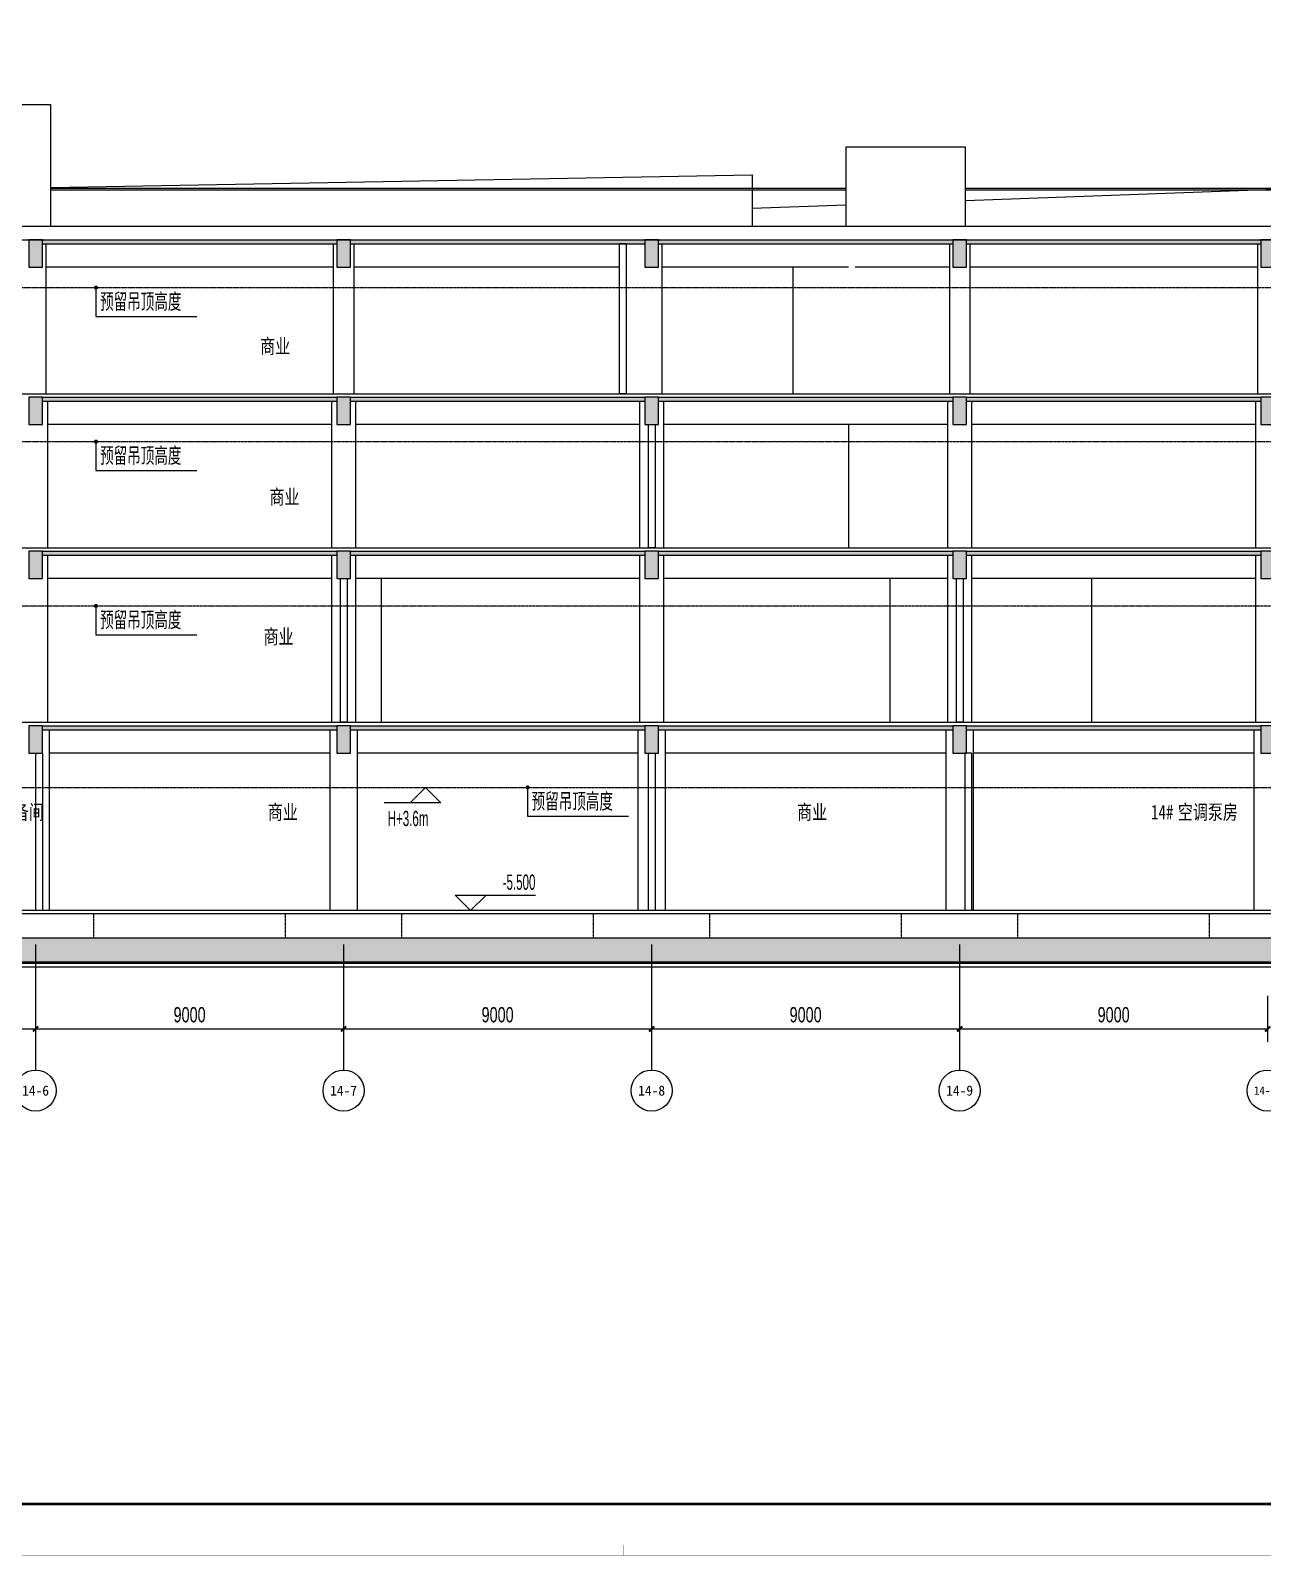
# Model space of a CAD drawing. Extents: x -186194 to 139607, y -228907 to -26595.
# Drawn here: x 43454 to 79452, y -228907 to -184353 of the extents above; entities that cross this region are included whole.
import ezdxf
from ezdxf.enums import TextEntityAlignment as Align

# ---------------------------------------------------------------- set-up
doc = ezdxf.new("R2010")
doc.units = 0
doc.header["$LTSCALE"] = 10
doc.header["$MEASUREMENT"] = 0
doc.linetypes.add('DASH', pattern=[0.35, 0.25, -0.1])
for name, color, linetype in [('01-标注_标高', 200, 'Continuous'), ('01-标注_符号', 200, 'Continuous'), ('01-标注_轴线坐标', 132, 'Continuous'), ('02-TEXT_房间', 7, 'Continuous'), ('02-TEXT_标注', 130, 'Continuous'), ('02-TEXT_轴号', 7, 'Continuous'), ('05-填充_天正', 26, 'Continuous'), ('A-E_栏杆', 232, 'Continuous'), ('A-SUR_保温', 222, 'Continuous'), ('A-SUR_吊顶', 40, 'Continuous'), ('A-SUR_看线', 231, 'Continuous'), ('A-SUR_面层', 191, 'Continuous'), ('A-TECH_结构', 21, 'Continuous'), ('A_STR-砌块墙', 121, 'Continuous'), ('A_STR-砼墙', 51, 'Continuous'), ('A_STR-砼柱', 51, 'Continuous'), ('AXIS_TEXT', 7, 'Continuous'), ('PUB_HATCH', 8, 'Continuous')]:
    doc.layers.add(name, color=color, linetype=linetype)
doc.layers.add('04-不打印_辅助线', color=165, linetype='Continuous', plot=False)
doc.styles.add('_TCH_AXIS', font='STXIHEI_0.TTF', dxfattribs={"width": 0.75})
doc.styles.add('_TCH_DIM', font='ros.shx', dxfattribs={"width": 0.8, "bigfont": 'jd.shx'})
doc.styles.add('_TCH_DIM_T3', font='ros.shx', dxfattribs={"width": 0.705882, "bigfont": 'jd.shx'})
doc.styles.add('COMPLEX', font='COMPLEX')
doc.styles.get("Standard").update_dxf_attribs({"font": 'STXIHEI_0.TTF', "width": 0.75})
doc.dimstyles.new('_TCH_ARCH&&150', dxfattribs={"dimtxt": 446.25, "dimasz": 150, "dimexe": 375, "dimexo": 450, "dimgap": 189.375, "dimtad": 1, "dimdec": 0, "dimzin": 0, "dimdsep": 46, "dimtxsty": '_TCH_DIM_T3', "dimblk": 'ARCHTICK', "dimcen": 0.09, "dimclrt": 7, "dimazin": 2, "dimtfac": 1, "dimtdec": 0, "dimtix": 1, "dimtmove": 2, "dimatfit": 3, "dimfxl": 0, "dimtolj": 1, "dimtzin": 0, "dimarcsym": 0})

# ---------------------------------------------------------------- blocks, each defined once
blk = doc.blocks.new('图框-A1+1-4')
for points, const_width in [([(0, 0), (1051, 0), (1051, 594), (0, 594)], 0.05), ([(976, 584), (25, 584), (25, 10), (976, 10)], 0.5)]:
    blk.add_lwpolyline(points, close=True, dxfattribs=dict(const_width=const_width))
at = {"const_width": 0.05}
blk.add_lwpolyline([(525.5, 0), (525.5, 2)], dxfattribs=at)
blk = doc.blocks.new('_AXISO')
blk.add_circle((0, 0), 0.5)
at = {"layer": 'AXIS_TEXT', "style": 'COMPLEX', "width": 1.041667}
blk.add_attdef('A', text='', height=0.56, dxfattribs=at).set_placement((-0.25, -0.28), (0.25, -0.28), align=Align.FIT)
blk = doc.blocks.new('_ArchTick')
at = {"color": 0, "linetype": 'ByBlock', "const_width": 0.4}
blk.add_lwpolyline([(-0.5, -0.5), (0.5, 0.5)], dxfattribs=at)
blk = doc.blocks.new('*D135')
at = {"layer": '01-标注_轴线坐标', "color": 0, "lineweight": -2, "transparency": 16777216}
for p, q in [((34602, -212554), (34602, -213898)), ((43602, -212554), (43602, -213898)), ((34602, -213523), (43602, -213523))]:
    blk.add_line(p, q, dxfattribs=at)
at = {"layer": 'Defpoints', "color": 0, "transparency": 16777216}
for p in [(34602, -212104), (43602, -212104), (43602, -213523)]:
    blk.add_point(p, dxfattribs=at)
at = {"layer": '01-标注_轴线坐标', "color": 0, "lineweight": -2, "transparency": 16777216, "xscale": 150, "yscale": 150, "zscale": 150, "rotation": 180}
blk.add_blockref('_ArchTick', (34602, -213523), dxfattribs=at)
at = {"layer": '01-标注_轴线坐标', "color": 0, "lineweight": -2, "transparency": 16777216, "xscale": 150, "yscale": 150, "zscale": 150}
blk.add_blockref('_ArchTick', (43602, -213523), dxfattribs=at)
at = {"layer": '01-标注_轴线坐标', "color": 7, "transparency": 16777216, "insert": (39102, -213110), "char_height": 446.2, "attachment_point": 5, "style": '_TCH_DIM_T3'}
blk.add_mtext('\\A1;9000', dxfattribs=at)
blk = doc.blocks.new('*D136')
at = {"layer": '01-标注_轴线坐标', "color": 0, "lineweight": -2, "transparency": 16777216}
for p, q in [((43602, -212554), (43602, -213898)), ((52602, -212554), (52602, -213898)), ((43602, -213523), (52602, -213523))]:
    blk.add_line(p, q, dxfattribs=at)
at = {"layer": 'Defpoints', "color": 0, "transparency": 16777216}
for p in [(43602, -212104), (52602, -212104), (52602, -213523)]:
    blk.add_point(p, dxfattribs=at)
at = {"layer": '01-标注_轴线坐标', "color": 0, "lineweight": -2, "transparency": 16777216, "xscale": 150, "yscale": 150, "zscale": 150, "rotation": 180}
blk.add_blockref('_ArchTick', (43602, -213523), dxfattribs=at)
at = {"layer": '01-标注_轴线坐标', "color": 0, "lineweight": -2, "transparency": 16777216, "xscale": 150, "yscale": 150, "zscale": 150}
blk.add_blockref('_ArchTick', (52602, -213523), dxfattribs=at)
at = {"layer": '01-标注_轴线坐标', "color": 7, "transparency": 16777216, "insert": (48102, -213110), "char_height": 446.2, "attachment_point": 5, "style": '_TCH_DIM_T3'}
blk.add_mtext('\\A1;9000', dxfattribs=at)
blk = doc.blocks.new('*D137')
at = {"layer": '01-标注_轴线坐标', "color": 0, "lineweight": -2, "transparency": 16777216}
for p, q in [((52602, -212554), (52602, -213898)), ((61602, -212554), (61602, -213898)), ((52602, -213523), (61602, -213523))]:
    blk.add_line(p, q, dxfattribs=at)
at = {"layer": 'Defpoints', "color": 0, "transparency": 16777216}
for p in [(52602, -212104), (61602, -212104), (61602, -213523)]:
    blk.add_point(p, dxfattribs=at)
at = {"layer": '01-标注_轴线坐标', "color": 0, "lineweight": -2, "transparency": 16777216, "xscale": 150, "yscale": 150, "zscale": 150, "rotation": 180}
blk.add_blockref('_ArchTick', (52602, -213523), dxfattribs=at)
at = {"layer": '01-标注_轴线坐标', "color": 0, "lineweight": -2, "transparency": 16777216, "xscale": 150, "yscale": 150, "zscale": 150}
blk.add_blockref('_ArchTick', (61602, -213523), dxfattribs=at)
at = {"layer": '01-标注_轴线坐标', "color": 7, "transparency": 16777216, "insert": (57102, -213110), "char_height": 446.2, "attachment_point": 5, "style": '_TCH_DIM_T3'}
blk.add_mtext('\\A1;9000', dxfattribs=at)
blk = doc.blocks.new('*D138')
at = {"layer": '01-标注_轴线坐标', "color": 0, "lineweight": -2, "transparency": 16777216}
for p, q in [((61602, -212554), (61602, -213898)), ((70602, -212554), (70602, -213898)), ((61602, -213523), (70602, -213523))]:
    blk.add_line(p, q, dxfattribs=at)
at = {"layer": 'Defpoints', "color": 0, "transparency": 16777216}
for p in [(61602, -212104), (70602, -212104), (70602, -213523)]:
    blk.add_point(p, dxfattribs=at)
at = {"layer": '01-标注_轴线坐标', "color": 0, "lineweight": -2, "transparency": 16777216, "xscale": 150, "yscale": 150, "zscale": 150, "rotation": 180}
blk.add_blockref('_ArchTick', (61602, -213523), dxfattribs=at)
at = {"layer": '01-标注_轴线坐标', "color": 0, "lineweight": -2, "transparency": 16777216, "xscale": 150, "yscale": 150, "zscale": 150}
blk.add_blockref('_ArchTick', (70602, -213523), dxfattribs=at)
at = {"layer": '01-标注_轴线坐标', "color": 7, "transparency": 16777216, "insert": (66102, -213110), "char_height": 446.2, "attachment_point": 5, "style": '_TCH_DIM_T3'}
blk.add_mtext('\\A1;9000', dxfattribs=at)
blk = doc.blocks.new('*D139')
at = {"layer": '01-标注_轴线坐标', "color": 0, "lineweight": -2, "transparency": 16777216}
for p, q in [((70602, -212554), (70602, -213898)), ((79602, -212554), (79602, -213898)), ((70602, -213523), (79602, -213523))]:
    blk.add_line(p, q, dxfattribs=at)
at = {"layer": 'Defpoints', "color": 0, "transparency": 16777216}
for p in [(70602, -212104), (79602, -212104), (79602, -213523)]:
    blk.add_point(p, dxfattribs=at)
at = {"layer": '01-标注_轴线坐标', "color": 0, "lineweight": -2, "transparency": 16777216, "xscale": 150, "yscale": 150, "zscale": 150, "rotation": 180}
blk.add_blockref('_ArchTick', (70602, -213523), dxfattribs=at)
at = {"layer": '01-标注_轴线坐标', "color": 0, "lineweight": -2, "transparency": 16777216, "xscale": 150, "yscale": 150, "zscale": 150}
blk.add_blockref('_ArchTick', (79602, -213523), dxfattribs=at)
at = {"layer": '01-标注_轴线坐标', "color": 7, "transparency": 16777216, "insert": (75102, -213110), "char_height": 446.2, "attachment_point": 5, "style": '_TCH_DIM_T3'}
blk.add_mtext('\\A1;9000', dxfattribs=at)
blk = doc.blocks.new('_FZH')
blk.add_lwpolyline([(-0.5, -0.5), (0.5, -0.5), (0.5, 0.5), (-0.5, 0.5)], close=True)
at = {"layer": 'PUB_HATCH'}
blk.add_solid([(-0.5, -0.5), (0.5, -0.5), (-0.5, 0.5), (0.5, 0.5)], dxfattribs=at)

msp = doc.modelspace()

# ---------------------------------------------------------------- hatches: boundary and pattern name
at = {"layer": '05-填充_天正'}
for points in [[(52401.7, -190584.5), (52401.7, -190464.5), (43801.7, -190464.5), (43801.7, -190584.5)], [(61401.7, -190584.5), (61401.7, -190464.5), (52801.7, -190464.5), (52801.7, -190584.5)], [(70401.7, -190584.5), (70401.7, -190464.5), (61801.7, -190464.5), (61801.7, -190584.5)], [(79401.7, -190584.5), (79401.7, -190464.5), (70801.7, -190464.5), (70801.7, -190584.5)], [(52401.7, -195184.5), (52401.7, -195064.5), (43801.7, -195064.5), (43801.7, -195184.5)], [(61401.7, -195184.5), (61401.7, -195064.5), (52801.7, -195064.5), (52801.7, -195184.5)], [(70401.7, -195184.5), (70401.7, -195064.5), (61801.7, -195064.5), (61801.7, -195184.5)], [(79401.7, -195184.5), (79401.7, -195064.5), (70801.7, -195064.5), (70801.7, -195184.5)], [(52401.7, -199684.5), (52401.7, -199564.5), (43801.7, -199564.5), (43801.7, -199684.5)], [(61401.7, -199684.5), (61401.7, -199564.5), (52801.7, -199564.5), (52801.7, -199684.5)], [(70401.7, -199684.5), (70401.7, -199564.5), (61801.7, -199564.5), (61801.7, -199684.5)], [(79401.7, -199684.5), (79401.7, -199564.5), (70801.7, -199564.5), (70801.7, -199684.5)], [(52401.7, -204784.5), (52401.7, -204664.5), (43801.7, -204664.5), (43801.7, -204784.5)], [(61401.7, -204784.5), (61401.7, -204664.5), (52801.7, -204664.5), (52801.7, -204784.5)], [(70401.7, -204784.5), (70401.7, -204664.5), (61801.7, -204664.5), (61801.7, -204784.5)], [(79401.7, -204784.5), (79401.7, -204664.5), (70801.7, -204664.5), (70801.7, -204784.5)], [(81901.6, -211564.5), (81901.6, -210864.5), (-7857.5, -210864.5), (-8257.5, -211564.5)]]:
    msp.add_hatch(color=256, dxfattribs=at).paths.add_polyline_path(points)

# ---------------------------------------------------------------- linework, layer by layer
at = {"layer": '01-标注_标高'}
for p, q in [((54994, -206464.5), (54544, -206914.5)), ((54994, -206464.5), (55444, -206914.5)), ((55444, -206914.5), (53789.5, -206914.5)), ((56314.2, -210064.5), (55864.2, -209614.5)), ((55864.2, -209614.5), (58211.7, -209614.5)), ((56314.2, -210064.5), (56764.2, -209614.5))]:
    msp.add_line(p, q, dxfattribs=at)
at = {"layer": '01-标注_符号'}
for p, q in [((45367.2, -191864.5), (45367.2, -192704.5)), ((45367.2, -192704.5), (48317.1, -192704.5)), ((45367.2, -196364.5), (45367.2, -197204.5)), ((45367.2, -197204.5), (48317.1, -197204.5)), ((45367.2, -201164.5), (45367.2, -202004.5)), ((45367.2, -202004.5), (48317.1, -202004.5)), ((57977.7, -206464.5), (57977.7, -207304.5)), ((57977.7, -207304.5), (60927.6, -207304.5))]:
    msp.add_line(p, q, dxfattribs=at)
at = {"layer": '01-标注_符号', "const_width": 60}
for points in [[(45367.2, -191834.5, 1), (45367.2, -191894.5, 1)], [(45367.2, -196334.5, 1), (45367.2, -196394.5, 1)], [(45367.2, -201134.5, 1), (45367.2, -201194.5, 1)], [(57977.7, -206434.5, 1), (57977.7, -206494.5, 1)]]:
    msp.add_lwpolyline(points, format="xyb", close=True, dxfattribs=at)
at = {"layer": '01-标注_轴线坐标'}
for p, q in [((43601.7, -211053.9), (43601.7, -214722.9)), ((52601.7, -211053.9), (52601.7, -214722.9)), ((61601.7, -211053.9), (61601.7, -214722.9)), ((70601.7, -211053.9), (70601.7, -214722.9))]:
    msp.add_line(p, q, dxfattribs=at)
at = {"layer": '04-不打印_辅助线'}
for points in [[(-8970.8, -190464.5), (122168.1, -190464.5)], [(-8970.8, -194964.5), (122168.1, -194964.5)], [(-8970.8, -199464.5), (122168.1, -199464.5)]]:
    msp.add_lwpolyline(points, dxfattribs=at)
at = {"layer": 'A-E_栏杆'}
for p, q in [((67281.7, -188964.5), (44051.7, -188964.5)), ((67281.7, -189014.5), (44051.7, -189014.5)), ((83801.7, -188964.5), (70771.7, -188964.5)), ((83801.7, -189014.5), (70771.7, -189014.5))]:
    msp.add_line(p, q, dxfattribs=at)
at = {"layer": 'A-SUR_保温'}
for p, q in [((-8457.5, -211604.5), (81885, -211604.5)), ((81893.3, -211584.5), (-8277.5, -211584.5)), ((-8457.5, -211704.5), (81843.6, -211704.5))]:
    msp.add_line(p, q, dxfattribs=at)
at = {"layer": 'A-SUR_吊顶', "linetype": 'DASH'}
for points in [[(21068.5, -191864.5), (117848.5, -191864.5)], [(-1367.3, -196364.5), (117848.5, -196364.5)], [(2721.8, -201164.5), (115524.7, -201164.5)], [(-7857.5, -206964.5), (4219.7, -206964.5), (4219.7, -206464.5), (118101.7, -206464.5)]]:
    msp.add_lwpolyline(points, dxfattribs=at)
at = {"layer": 'A-SUR_看线'}
for p, q in [((38251.7, -186514.5), (44051.7, -186514.5)), ((44051.7, -190064.5), (44051.7, -186514.5)), ((64540.1, -189564.5), (64540.1, -190064.5)), ((53701.7, -200364.5), (53701.7, -204564.5))]:
    msp.add_line(p, q, dxfattribs=at)
for points in [[(70771.7, -190064.5), (70771.7, -187764.5), (67281.7, -187764.5), (67281.7, -190064.5)], [(44051.7, -188943.5), (64540.1, -188571.5)], [(64540.1, -188571.5), (64540.1, -189564.5)], [(83801.7, -188851.5), (70771.7, -189327.9)], [(67281.7, -189455.5), (64540.1, -189555.7)], [(65731.8, -191264.5), (65731.8, -194964.5)], [(67351.7, -195864.5), (67351.7, -199464.5)], [(68558.2, -200364.5), (68558.2, -204564.5)], [(74456.4, -200364.5), (74456.4, -204564.5)]]:
    msp.add_lwpolyline(points, dxfattribs=at)
at = {"layer": 'A-SUR_面层'}
for points in [[(21398.5, -190064.5), (83951.7, -190064.5)], [(21068.5, -194964.5), (117748.5, -194964.5)], [(-1367.3, -199464.5), (117748.5, -199464.5)], [(2721.8, -204564.5), (115824.7, -204564.5)], [(83401.6, -210064.5), (-7857.5, -210064.5)]]:
    msp.add_lwpolyline(points, dxfattribs=at)
at = {"layer": 'A-TECH_结构'}
for points in [[(43901.7, -190584.5), (43901.7, -194964.5)], [(52301.7, -190584.5), (52301.7, -194964.5)], [(52901.7, -190584.5), (52901.7, -194964.5)], [(61901.7, -190584.5), (61901.7, -194964.5)], [(70301.7, -190584.5), (70301.7, -194964.5)], [(70901.7, -190584.5), (70901.7, -194964.5)], [(79301.7, -190584.5), (79301.7, -194964.5)], [(52301.7, -191264.5), (43901.7, -191264.5)], [(60655.8, -191264.5), (52901.7, -191264.5)], [(67351.7, -191264.5), (61901.7, -191264.5)], [(70301.7, -191264.5), (67551.7, -191264.5)], [(79301.7, -191264.5), (70901.7, -191264.5)], [(43951.7, -195184.5), (43951.7, -199464.5)], [(52251.7, -195184.5), (52251.7, -199464.5)], [(52951.7, -195184.5), (52951.7, -199464.5)], [(61251.7, -195184.5), (61251.7, -199464.5)], [(61951.7, -195184.5), (61951.7, -199464.5)], [(70251.7, -195184.5), (70251.7, -199464.5)], [(70951.7, -195184.5), (70951.7, -199464.5)], [(79251.7, -195184.5), (79251.7, -199464.5)], [(52251.7, -195864.5), (43951.7, -195864.5)], [(61251.7, -195864.5), (52951.7, -195864.5)], [(70251.7, -195864.5), (61951.7, -195864.5)], [(79251.7, -195864.5), (70951.7, -195864.5)], [(43951.7, -199684.5), (43951.7, -204564.5)], [(52251.7, -199684.5), (52251.7, -204564.5)], [(52951.7, -199684.5), (52951.7, -204564.5)], [(61251.7, -199684.5), (61251.7, -204564.5)], [(61951.7, -199684.5), (61951.7, -204564.5)], [(70251.7, -199684.5), (70251.7, -204564.5)], [(70951.7, -199684.5), (70951.7, -204564.5)], [(79251.7, -199684.5), (79251.7, -204564.5)], [(52251.7, -200364.5), (43951.7, -200364.5)], [(61251.7, -200364.5), (52951.7, -200364.5)], [(70251.7, -200364.5), (61951.7, -200364.5)], [(79251.7, -200364.5), (70951.7, -200364.5)], [(44001.7, -204784.5), (44001.7, -210064.5)], [(52201.7, -204784.5), (52201.7, -210064.5)], [(53001.7, -204784.5), (53001.7, -210064.5)], [(61201.7, -204784.5), (61201.7, -210064.5)], [(62001.7, -204784.5), (62001.7, -210064.5)], [(70201.7, -204784.5), (70201.7, -210064.5)], [(71001.7, -204784.5), (71001.7, -210064.5)], [(79201.7, -204784.5), (79201.7, -210064.5)], [(52201.7, -205464.5), (44001.7, -205464.5)], [(61201.7, -205464.5), (53001.7, -205464.5)], [(70201.7, -205464.5), (62001.7, -205464.5)], [(79201.7, -205464.5), (71001.7, -205464.5)]]:
    msp.add_lwpolyline(points, dxfattribs=at)
at = {"layer": 'A_STR-砌块墙'}
for p, q in [((60655.8, -190584.5), (60655.8, -194964.5)), ((60855.8, -190584.5), (60655.8, -190584.5)), ((60855.8, -190584.5), (60855.8, -194964.5)), ((60855.8, -194964.5), (60655.8, -194964.5)), ((61501.7, -195864.5), (61501.7, -199464.5)), ((61701.7, -195864.5), (61701.7, -199464.5)), ((61701.7, -199464.5), (61501.7, -199464.5)), ((52501.7, -200364.5), (52501.7, -204564.5)), ((52701.7, -200364.5), (52701.7, -204564.5)), ((70501.7, -200364.5), (70501.7, -204564.5)), ((70701.7, -200364.5), (70701.7, -204564.5)), ((52701.7, -204564.5), (52501.7, -204564.5)), ((70701.7, -204564.5), (70501.7, -204564.5)), ((43601.7, -205464.5), (43601.7, -210064.5)), ((43801.7, -205464.5), (43801.7, -210064.5)), ((61501.7, -205464.5), (61501.7, -210064.5)), ((61701.7, -205464.5), (61701.7, -210064.5)), ((70751.7, -205464.5), (70751.7, -210064.5)), ((70951.7, -205464.5), (70751.7, -205464.5)), ((70951.7, -205464.5), (70951.7, -210064.5)), ((43801.7, -210064.5), (43601.7, -210064.5)), ((61701.7, -210064.5), (61501.7, -210064.5)), ((70951.7, -210064.5), (70751.7, -210064.5))]:
    msp.add_line(p, q, dxfattribs=at)
at = {"layer": 'A_STR-砼墙'}
for p, q in [((43801.7, -190464.5), (52401.7, -190464.5)), ((43801.7, -190584.5), (52401.7, -190584.5)), ((52801.7, -190464.5), (61401.7, -190464.5)), ((52801.7, -190584.5), (61401.7, -190584.5)), ((61801.7, -190464.5), (70401.7, -190464.5)), ((61801.7, -190584.5), (70401.7, -190584.5)), ((70801.7, -190464.5), (79401.7, -190464.5)), ((70801.7, -190584.5), (79401.7, -190584.5)), ((43801.7, -195064.5), (52401.7, -195064.5)), ((52801.7, -195064.5), (61401.7, -195064.5)), ((61801.7, -195064.5), (70401.7, -195064.5)), ((70801.7, -195064.5), (79401.7, -195064.5)), ((43801.7, -195184.5), (52401.7, -195184.5)), ((52801.7, -195184.5), (61401.7, -195184.5)), ((61801.7, -195184.5), (70401.7, -195184.5)), ((70801.7, -195184.5), (79401.7, -195184.5)), ((43801.7, -199564.5), (52401.7, -199564.5)), ((52801.7, -199564.5), (61401.7, -199564.5)), ((61801.7, -199564.5), (70401.7, -199564.5)), ((70801.7, -199564.5), (79401.7, -199564.5)), ((43801.7, -199684.5), (52401.7, -199684.5)), ((52801.7, -199684.5), (61401.7, -199684.5)), ((61801.7, -199684.5), (70401.7, -199684.5)), ((70801.7, -199684.5), (79401.7, -199684.5)), ((43801.7, -204664.5), (52401.7, -204664.5)), ((43801.7, -204784.5), (52401.7, -204784.5)), ((52801.7, -204664.5), (61401.7, -204664.5)), ((52801.7, -204784.5), (61401.7, -204784.5)), ((61801.7, -204664.5), (70401.7, -204664.5)), ((61801.7, -204784.5), (70401.7, -204784.5)), ((70801.7, -204664.5), (79401.7, -204664.5)), ((70801.7, -204784.5), (79401.7, -204784.5)), ((83601.6, -210164.5), (-7857.5, -210164.5)), ((-7857.5, -210864.5), (81901.6, -210864.5)), ((-8257.5, -211564.5), (81901.6, -211564.5))]:
    msp.add_line(p, q, dxfattribs=at)
at = {"layer": 'A_STR-砼墙', "linetype": 'DASH'}
for p, q in [((45301.7, -210864.5), (45301.7, -210164.5)), ((50901.7, -210864.5), (50901.7, -210164.5)), ((54301.7, -210864.5), (54301.7, -210164.5)), ((59901.7, -210864.5), (59901.7, -210164.5)), ((63301.7, -210864.5), (63301.7, -210164.5)), ((68901.7, -210864.5), (68901.7, -210164.5)), ((72301.7, -210864.5), (72301.7, -210164.5)), ((77901.7, -210864.5), (77901.7, -210164.5))]:
    msp.add_line(p, q, dxfattribs=at)

# ---------------------------------------------------------------- block references
at = {"xscale": 150, "yscale": 150, "zscale": 150}
msp.add_blockref('图框-A1+1-4', (-18046.8, -228902.8), dxfattribs=at)
at = {"layer": '01-标注_轴线坐标'}
ref = msp.add_blockref('_AXISO', (43601.7, -215322.9), dxfattribs=dict(at, xscale=1200, yscale=1200, zscale=1200))
ref.add_attrib('A', '14-6', dxfattribs={"layer": '02-TEXT_轴号', "height": 293.79, "style": '_TCH_AXIS', "width": 1.337942}).set_placement((43208.3, -215469.7), (43995.2, -215469.7), align=Align.FIT)
ref = msp.add_blockref('_AXISO', (52601.7, -215322.9), dxfattribs=dict(at, xscale=1200, yscale=1200, zscale=1200))
ref.add_attrib('A', '14-7', dxfattribs={"layer": '02-TEXT_轴号', "height": 290.39, "style": '_TCH_AXIS', "width": 1.355782}).set_placement((52207.6, -215468), (52995.9, -215468), align=Align.FIT)
ref = msp.add_blockref('_AXISO', (61601.7, -215322.9), dxfattribs=dict(at, xscale=1200, yscale=1200, zscale=1200))
ref.add_attrib('A', '14-8', dxfattribs={"layer": '02-TEXT_轴号', "height": 290.39, "style": '_TCH_AXIS', "width": 1.355782}).set_placement((61207.6, -215468), (61995.9, -215468), align=Align.FIT)
ref = msp.add_blockref('_AXISO', (70601.7, -215322.9), dxfattribs=dict(at, xscale=1200, yscale=1200, zscale=1200))
ref.add_attrib('A', '14-9', dxfattribs={"layer": '02-TEXT_轴号', "height": 293.79, "style": '_TCH_AXIS', "width": 1.337942}).set_placement((70208.3, -215469.7), (70995.2, -215469.7), align=Align.FIT)
ref = msp.add_blockref('_AXISO', (79601.7, -215322.9), dxfattribs=dict(at, xscale=1200, yscale=1200, zscale=1200))
ref.add_attrib('A', '14-10', dxfattribs={"layer": '02-TEXT_轴号', "height": 244.58, "style": '_TCH_AXIS', "width": 1.284369}).set_placement((79199.9, -215445.1), (80003.6, -215445.1), align=Align.FIT)
at = {"layer": 'A_STR-砼柱', "xscale": 800, "yscale": 400, "zscale": 400, "rotation": 270}
for p in [(43601.7, -190864.5), (52601.7, -190864.5), (61601.7, -190864.5), (70601.7, -190864.5), (79601.7, -190864.5), (43601.7, -195464.5), (52601.7, -195464.5), (61601.7, -195464.5), (70601.7, -195464.5), (79601.7, -195464.5), (43601.7, -199964.5), (52601.7, -199964.5), (61601.7, -199964.5), (70601.7, -199964.5), (79601.7, -199964.5), (43601.7, -205064.5), (52601.7, -205064.5), (61601.7, -205064.5), (70601.7, -205064.5), (79601.7, -205064.5)]:
    msp.add_blockref('_FZH', p, dxfattribs=at)

# ---------------------------------------------------------------- texts
at = {"layer": '02-TEXT_房间', "width": 0.75}
for s, p in [('商业', (50165.3, -193789.9)), ('商业', (50434.5, -198193.4)), ('商业', (50264.8, -202275.3)), ('污水设备间', (41653.7, -207401.3)), ('商业', (50387.7, -207401.3)), ('商业', (65852.3, -207401.3)), ('14#', (76194.8, -207401.3)), ('空调泵房', (76980.6, -207401.3))]:
    msp.add_text(s, height=428.14, dxfattribs=at).set_placement(p)
at = {"layer": '02-TEXT_标注', "style": '_TCH_DIM'}
for s, height, width, p in [('预留吊顶高度', 520.93, 0.8, (45486.6, -192547)), ('预留吊顶高度', 520.93, 0.8, (45486.6, -197047)), ('预留吊顶高度', 520.93, 0.8, (45486.6, -201847)), ('预留吊顶高度', 520.93, 0.8, (58097.1, -207147)), ('H+3.6m', 446.25, 0.564706, (53890.5, -207597)), ('-5.500', 446.25, 0.564706, (57251.1, -209457))]:
    msp.add_text(s, height=height, dxfattribs=dict(at, width=width)).set_placement(p)

# ---------------------------------------------------------------- dimensions: what is measured, and where the dimension line sits
at = {"layer": '01-标注_轴线坐标'}
for p1, p2, picture, middle in [((34601.7, -212103.9), (43601.7, -212103.9), '*D135', (39101.7, -213110.4)), ((43601.7, -212103.9), (52601.7, -212103.9), '*D136', (48101.7, -213110.4)), ((52601.7, -212103.9), (61601.7, -212103.9), '*D137', (57101.7, -213110.4)), ((61601.7, -212103.9), (70601.7, -212103.9), '*D138', (66101.7, -213110.4)), ((70601.7, -212103.9), (79601.7, -212103.9), '*D139', (75101.7, -213110.4))]:
    dim = msp.add_aligned_dim(p1=p1, p2=p2, distance=-1419, dimstyle='_TCH_ARCH&&150', dxfattribs=at)
    dim.commit()
    dim.dimension.update_dxf_attribs({"geometry": picture, "text_midpoint": middle})

doc.saveas('drawing.dxf')
